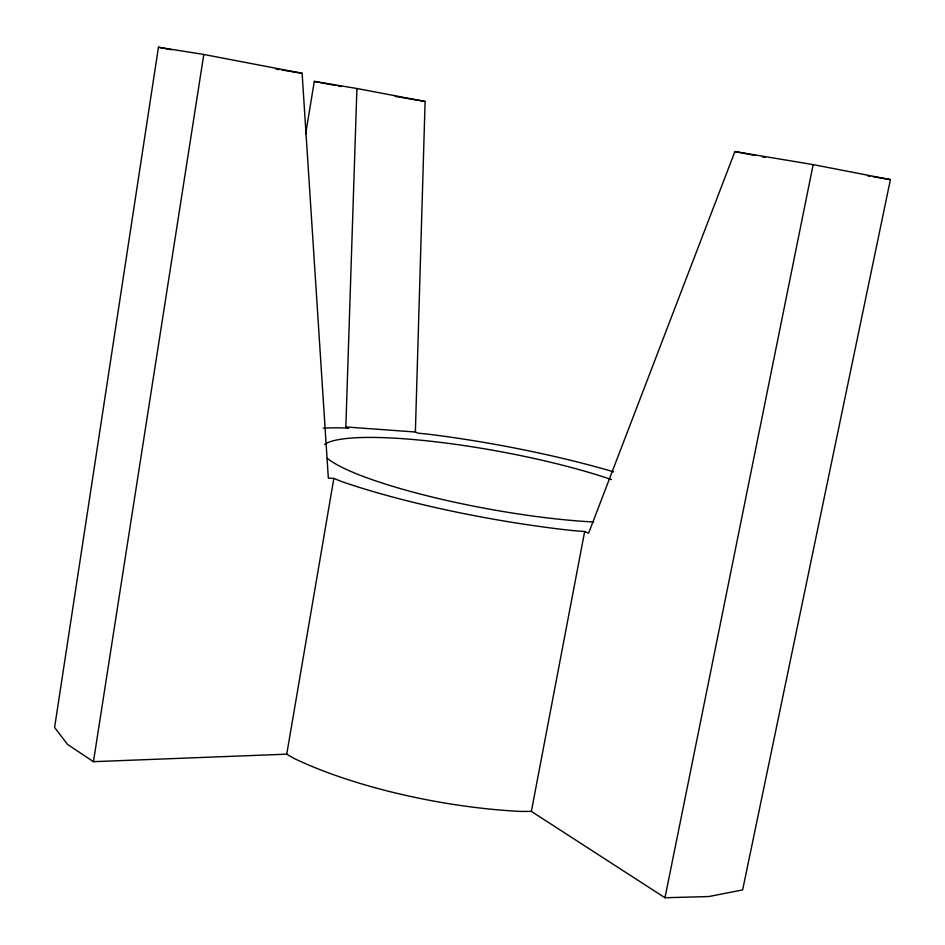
<?xml version="1.0" encoding="UTF-8"?>
<svg xmlns="http://www.w3.org/2000/svg" width="945" height="945" viewBox="0 0 945 945"><rect width="100%" height="100%" fill="white"/><g stroke="black" fill="none" stroke-linecap="round" stroke-linejoin="round"><path stroke-width="1.42" d="M613.565 471.827A219.358 36.973 10.4 0 0 427.719 434.133L418.222 433.188L415.375 432.007L425.108 101.446L356.915 88.499L314.295 81.4L305.684 133.765M323.249 428.12A219.358 36.973 10.4 0 1 340.058 427.825L348.599 428.179L345.846 426.963L356.915 88.499M158.453 47.25L54.597 727.449L67.544 744.436L93.437 761.67L286.737 754.169L294.072 758.445A215.117 63.929 10.4 0 0 520.329 811.424L531.362 811.389L664.973 897.75L708.821 896.545L742.64 889.906L890.403 179.609L813.161 164.607L734.915 151.554L588.593 533.216L584.671 531.503L573.568 530.665A219.358 36.973 10.4 0 1 341.547 481.513L333.845 478.394L328.328 478.099L302.116 73.285L203.801 54.467L158.453 47.25L171.328 49.707M93.437 761.67L203.801 54.467M286.737 754.169L333.845 478.394M531.362 811.389L584.671 531.503M664.973 897.75L813.161 164.607M345.846 426.963L415.375 432.007M276.023 69.068L278.929 69.54M281.823 70.013L302.116 73.285M395.258 96.437L425.108 101.446M867.463 175.758L870.321 176.242M873.192 176.715L890.403 179.609M314.295 81.4L335.558 85.463M338.393 86.007L341.228 86.55M734.915 151.554L755.149 155.464M762.379 156.87L765.273 157.425M593.708 521.994A174.211 29.295 10.4 0 1 327.23 458.325M324.548 444.481A174.211 29.295 10.4 0 1 440.925 442.437A174.211 29.295 10.4 0 1 611.427 479.564"/></g></svg>
